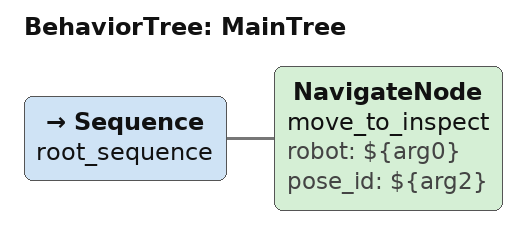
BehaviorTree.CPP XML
<root BTCPP_format="4" main_tree_to_execute = "MainTree" >
    <BehaviorTree ID="MainTree">
       <Sequence name="root_sequence">
           <NavigateNode name="move_to_inspect" robot="${arg0}" pose_id="${arg2}" />
       </Sequence>
    </BehaviorTree>
</root>
